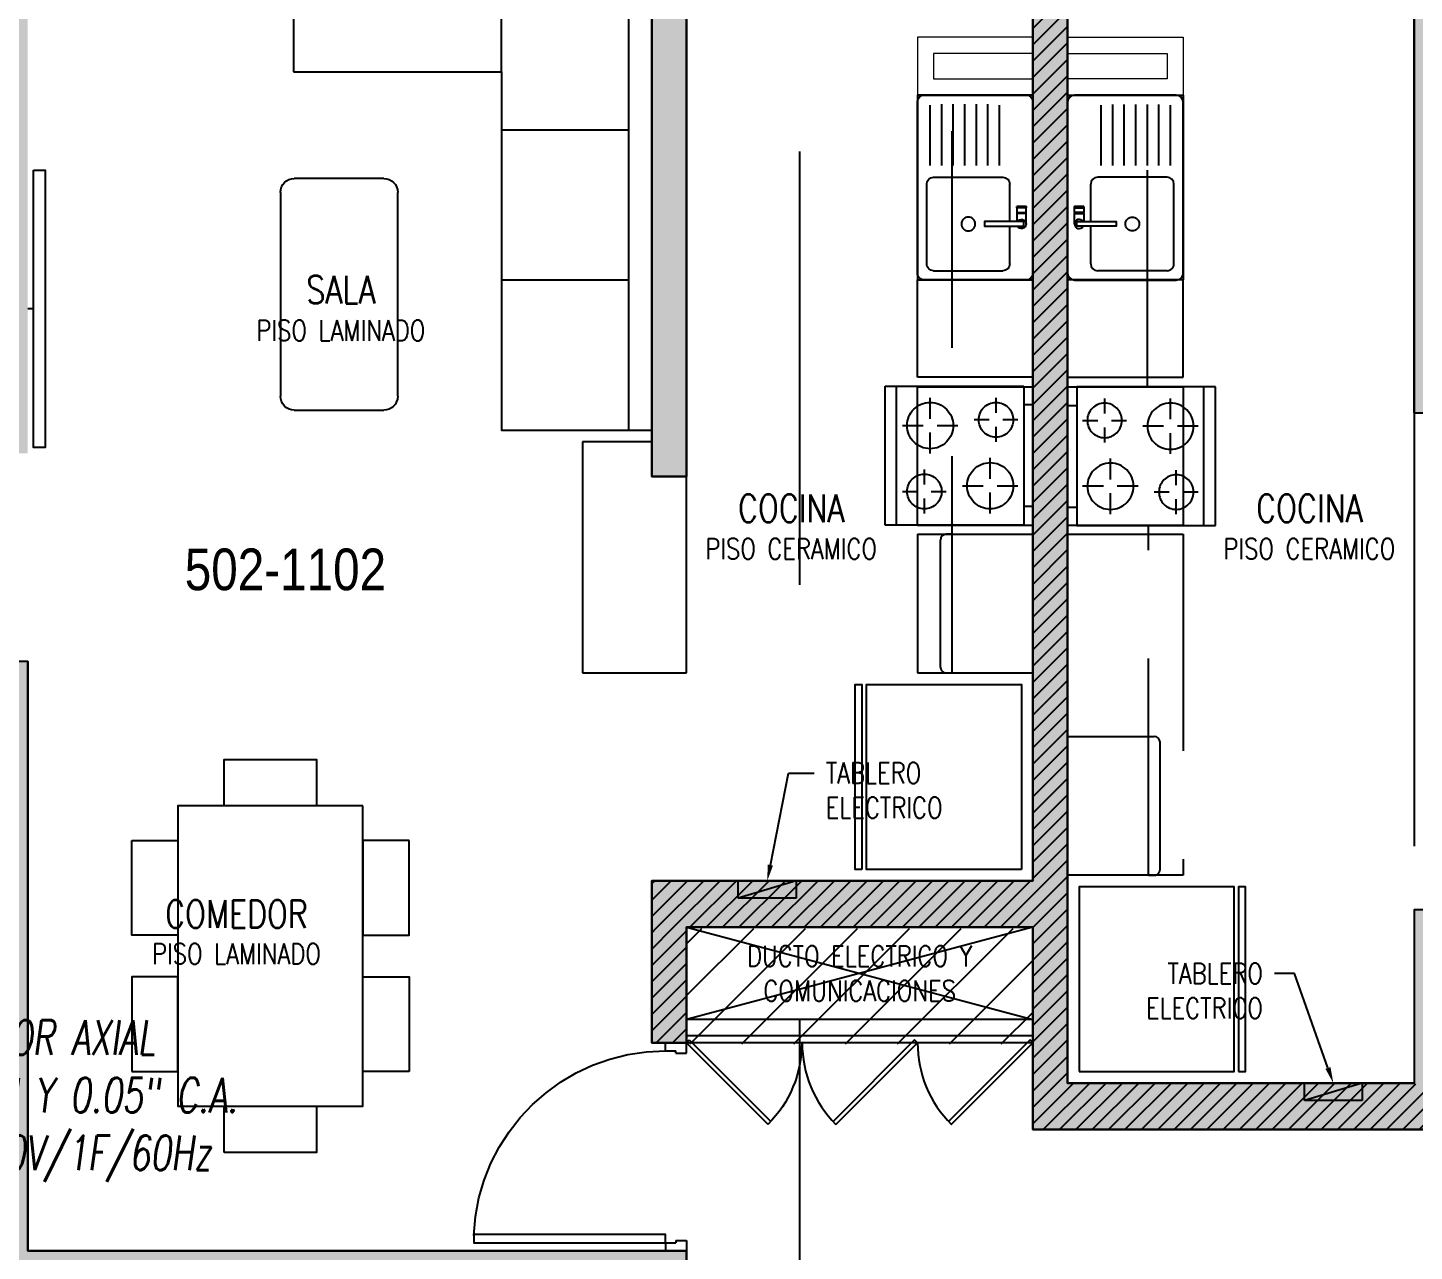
# Model space of a CAD drawing. Header units: millimetres. Extents: x -3 to 53, y -269 to 39.
# Drawn here: x 6 to 12, y -59.26 to -53.96 of the extents above; entities that cross this region are included whole.
import ezdxf
from ezdxf import colors
from ezdxf.entities.mleader import LeaderData, LeaderLine
from ezdxf.enums import TextEntityAlignment as Align
from ezdxf.math import Vec2, Vec3

# ---------------------------------------------------------------- set-up
doc = ezdxf.new("R2010")
doc.units = ezdxf.units.MM
doc.header["$LTSCALE"] = 15
doc.set_wipeout_variables(frame=1)
for name, pattern in [('CENTER', [2, 1.25, -0.25, 0.25, -0.25]), ('HIDDEN', [0.375, 0.25, -0.125]), ('HIDDEN2', [0.1875, 0.125, -0.0625])]:
    doc.linetypes.add(name, pattern=pattern)
doc.layers.get('0').update_dxf_attribs({"color": 250})
for name, color, linetype in [('01', 250, 'Continuous'), ('A-COCINAS-LAV', 250, 'Continuous'), ('A-CORTE', 250, 'CENTER'), ('A-EST HATCH', 250, 'Continuous'), ('A-EST PLACAS', 250, 'Continuous'), ('A-EST VIGAS', 250, 'HIDDEN2'), ('A-LINEAS', 250, 'Continuous'), ('A-MOBILIARIO', 250, 'Continuous'), ('A-MURO BAJO', 251, 'Continuous'), ('A-NUMERACIONDEP', 251, 'Continuous'), ('A-PROYECCIONES', 250, 'HIDDEN2'), ('A-PUERTAS', 250, 'Continuous'), ('A-TEXTO-ACABADO PISO', 250, 'Continuous'), ('A-TEXTO-AMBIENTE', 252, 'Continuous'), ('A-TEXTO-INDICACIONES', 250, 'Continuous'), ('AREA MODIF', 250, 'Continuous'), ('L6 Linea fina', 141, 'Continuous'), ('MURO CF 60', 250, 'Continuous')]:
    doc.layers.add(name, color=color, linetype=linetype)
doc.layers.add('A-MUROS', color=252, linetype='Continuous', lineweight=30)
doc.layers.add('DLP_MURO ALTO', color=250, linetype='Continuous', lineweight=20)
doc.styles.add('JNV ING', font='romans.shx', dxfattribs={"width": 0.7, "oblique": 8, "height": 0.15})
doc.styles.add('R80', font='ARIALN.TTF', dxfattribs={"height": 2.03})
doc.styles.add('ROMANS', font='romans.shx', dxfattribs={"width": 0.8})
doc.styles.add('TXT_COTAS', font='romans.shx', dxfattribs={"width": 0.8})
pattern_1 = [(45, (359.99941, -63.45593), (-0.035355339, 0.035355339), [])]

# ---------------------------------------------------------------- blocks, each defined once
blk = doc.blocks.new('_Dot')
at = {"color": 0, "linetype": 'ByBlock', "lineweight": -2}
blk.add_line((-0.5, 0), (-1, 0), dxfattribs=at)
at = {"color": 0, "linetype": 'ByBlock', "const_width": 0.5}
blk.add_lwpolyline([(-0.25, 0, 1), (0.25, 0, 1)], format="xyb", close=True, dxfattribs=at)
blk = doc.blocks.new('EST.PT')
at = {"layer": 'A-EST HATCH'}
h = blk.add_hatch(color=256, dxfattribs=at)
h.dxf.hatch_style = 1
h.paths.add_polyline_path([(39.55, -2.74), (39.55, 3.325), (38.05, 3.325), (38.05, 2.575), (37.9, 2.575), (37.9, 3.525), (39.7, 3.525), (39.7, 2.65), (41.2, 2.65), (41.2, 3.15), (41.35, 3.15), (41.35, 2.45), (39.7, 2.45), (39.7, -2.74)])
h.paths.add_polyline_path([(18.45, 7.325), (20.05, 7.325), (20.05, 10.425), (18.85, 10.425), (18.85, 10.575), (20.2, 10.575), (20.2, 7.175), (18.45, 7.175)])
h.paths.add_polyline_path([(17.65, 10.575), (17.5, 10.575), (17.5, 7.175), (17.65, 7.175)])
h.paths.add_polyline_path([(12.15, 11.05), (11.85, 11.05), (11.85, 10.9), (12, 10.9), (12, 7.825), (12.15, 7.825)])
h.paths.add_polyline_path([(15.1, 10.425), (15.1, 7.325), (16.7, 7.325), (16.7, 7.175), (14.95, 7.175), (14.95, 10.575), (16.3, 10.575), (16.3, 10.425)])
h.paths.add_polyline_path([(5.85, 10.9), (5.25, 10.9), (5.25, 11.05), (6, 11.05), (6, 7.65), (4.85, 7.65), (4.85, 7.8), (5.85, 7.8)])
h.paths.add_polyline_path([(4.05, 11.05), (4.05, 7.65), (3.9, 7.65), (3.9, 11.05)])
h.paths.add_polyline_path([(3.1, 7.8), (1.5, 7.8), (1.5, 10.9), (2.7, 10.9), (2.7, 11.05), (1.35, 11.05), (1.35, 7.65), (3.1, 7.65)])
h.paths.add_polyline_path([(5.85, -2.65), (5.25, -2.65), (5.25, -2.8), (6, -2.8), (6, 0.6), (4.85, 0.6), (4.85, 0.45), (5.85, 0.45)])
h.paths.add_polyline_path([(4.05, -2.8), (4.05, 0.6), (3.9, 0.6), (3.9, -2.8)])
h.paths.add_polyline_path([(3.1, 0.45), (1.5, 0.45), (1.5, -2.65), (2.7, -2.65), (2.7, -2.8), (1.35, -2.8), (1.35, 0.6), (3.1, 0.6)])
h.paths.add_polyline_path([(8.7, 0.7), (8.85, 0.7), (8.85, -2.65), (9, -2.65), (9, -2.8), (8.7, -2.8)])
h.paths.add_polyline_path([(18.45, 0.925), (20.05, 0.925), (20.05, -2.175), (18.85, -2.175), (18.85, -2.325), (20.2, -2.325), (20.2, 1.075), (18.45, 1.075)])
h.paths.add_polyline_path([(17.65, -2.325), (17.5, -2.325), (17.5, 1.075), (17.65, 1.075)])
h.paths.add_polyline_path([(12.15, -2.8), (11.85, -2.8), (11.85, -2.65), (12, -2.65), (12, 0.425), (12.15, 0.425)])
h.paths.add_polyline_path([(15.1, -2.175), (15.1, 0.925), (16.7, 0.925), (16.7, 1.075), (14.95, 1.075), (14.95, -2.325), (16.3, -2.325), (16.3, -2.175)])
h.paths.add_polyline_path([(31.6, 7.325), (30, 7.325), (30, 10.425), (31.2, 10.425), (31.2, 10.575), (29.85, 10.575), (29.85, 7.175), (31.6, 7.175)])
h.paths.add_polyline_path([(32.4, 10.575), (32.55, 10.575), (32.55, 7.175), (32.4, 7.175)])
h.paths.add_polyline_path([(38.2, 11.05), (38.2, 10.9), (38.05, 10.9), (38.05, 7.825), (37.9, 7.825), (37.9, 11.05)])
h.paths.add_polyline_path([(34.95, 10.425), (34.95, 7.325), (33.35, 7.325), (33.35, 7.175), (35.1, 7.175), (35.1, 10.575), (33.75, 10.575), (33.75, 10.425)])
h.paths.add_polyline_path([(39.7, 5.8), (41.35, 5.8), (41.35, 5.1), (41.2, 5.1), (41.2, 5.6), (39.7, 5.6), (39.7, 4.725), (37.9, 4.725), (37.9, 5.675), (38.05, 5.675), (38.05, 4.925), (39.55, 4.925), (39.55, 10.99), (39.7, 10.99)])
h.paths.add_polyline_path([(44.2, 10.9), (44.8, 10.9), (44.8, 11.05), (44.05, 11.05), (44.05, 7.65), (45.2, 7.65), (45.2, 7.8), (44.2, 7.8)])
h.paths.add_polyline_path([(46, 11.05), (46, 7.65), (46.15, 7.65), (46.15, 11.05)])
h.paths.add_polyline_path([(46.95, 7.8), (48.55, 7.8), (48.55, 10.9), (47.35, 10.9), (47.35, 11.05), (48.7, 11.05), (48.7, 7.65), (46.95, 7.65)])
h.paths.add_polyline_path([(46, -2.8), (46, 0.6), (46.15, 0.6), (46.15, -2.8)])
h.paths.add_polyline_path([(46.95, 0.45), (48.55, 0.45), (48.55, -2.65), (47.35, -2.65), (47.35, -2.8), (48.7, -2.8), (48.7, 0.6), (46.95, 0.6)])
h.paths.add_polyline_path([(41.35, 0.7), (41.2, 0.7), (41.2, -2.65), (41.05, -2.65), (41.05, -2.8), (41.35, -2.8)])
h.paths.add_polyline_path([(31.6, 0.925), (30, 0.925), (30, -2.175), (31.2, -2.175), (31.2, -2.325), (29.85, -2.325), (29.85, 1.075), (31.6, 1.075)])
h.paths.add_polyline_path([(32.4, -2.325), (32.55, -2.325), (32.55, 1.075), (32.4, 1.075)])
h.paths.add_polyline_path([(37.9, -2.8), (38.2, -2.8), (38.2, -2.65), (38.05, -2.65), (38.05, 0.425), (37.9, 0.425)])
h.paths.add_polyline_path([(34.95, -2.175), (34.95, 0.925), (33.35, 0.925), (33.35, 1.075), (35.1, 1.075), (35.1, -2.325), (33.75, -2.325), (33.75, -2.175)])
h.paths.add_polyline_path([(10.35, 3.525), (12.15, 3.525), (12.15, 2.575), (12, 2.575), (12, 3.325), (10.5, 3.325), (10.5, -2.74), (10.35, -2.74), (10.35, 2.45), (8.7, 2.45), (8.7, 3.15), (8.85, 3.15), (8.85, 2.65), (10.35, 2.65)])
h.paths.add_polyline_path([(44.05, -2.8), (44.05, 0.6), (45.2, 0.6), (45.2, 0.45), (44.2, 0.45), (44.2, -2.65), (44.8, -2.65), (44.8, -2.8)])
h.paths.add_polyline_path([(46.9532, 5.55), (47.1, 5.55), (47.1, 6.75), (44.95, 6.75), (44.95, 6.6), (45.4, 6.6), (45.4, 5), (45.6, 5), (45.6, 6.6), (46.95, 6.6), (46.95, 5.55)], flags=17)
h.paths.add_polyline_path([(46.9532, 2.7), (47.1, 2.7), (47.1, 1.5), (44.95, 1.5), (44.95, 1.65), (45.4, 1.65), (45.4, 3.25), (45.6, 3.25), (45.6, 1.65), (46.95, 1.65), (46.95, 2.7)], flags=17)
h.paths.add_polyline_path([(41.1999, 4.2), (44.05, 4.2), (44.05, 6.75), (44.2, 6.75), (44.2, 4.2), (46.95, 4.2), (46.95, 4.8), (47.1, 4.8), (47.1, 4.2), (49.9, 4.2), (49.9, 8.15), (49.85, 8.15), (49.85, 8.25), (50.05, 8.25), (50.05, 0), (49.85, 0), (49.85, 0.1), (49.9, 0.1), (49.9, 4.05), (47.1, 4.05), (47.1, 3.45), (46.95, 3.45), (46.95, 4.05), (44.2, 4.05), (44.2, 1.5), (44.05, 1.5), (44.05, 4.05), (41.1999, 4.05)])
h.paths.add_polyline_path([(41.35, 11.05), (41.35, 7.55), (41.2, 7.55), (41.2, 10.9), (41.05, 10.9), (41.05, 11.05)])
h.paths.add_polyline_path([(10.35, 10.99), (10.35, 5.8), (8.7, 5.8), (8.7, 5.1), (8.85, 5.1), (8.85, 5.6), (10.35, 5.6), (10.35, 4.725), (12.15, 4.725), (12.15, 5.675), (12, 5.675), (12, 4.925), (10.5, 4.925), (10.5, 10.99)])
h.paths.add_polyline_path([(2.95, 4.2), (0.15, 4.2), (0.15, 8.15), (0.2, 8.15), (0.2, 8.25), (0, 8.25), (0, 0), (0.2, 0), (0.2, 0.1), (0.15, 0.1), (0.15, 4.05), (2.95, 4.05), (2.95, 3.45), (3.1, 3.45), (3.1, 4.05), (5.85, 4.05), (5.85, 1.5), (6, 1.5), (6, 4.05), (8.8501, 4.05), (8.8501, 4.2), (6, 4.2), (6, 6.75), (5.85, 6.75), (5.85, 4.2), (3.1, 4.2), (3.1, 4.8), (2.95, 4.8)])
h.paths.add_polyline_path([(8.7, 11.05), (9, 11.05), (9, 10.9), (8.85, 10.9), (8.85, 7.55), (8.7, 7.55)])
h.paths.add_polyline_path([(3.0968, 5.55), (2.95, 5.55), (2.95, 6.75), (5.1, 6.75), (5.1, 6.6), (4.65, 6.6), (4.65, 5), (4.45, 5), (4.45, 6.6), (3.1, 6.6), (3.1, 5.55)], flags=17)
h.paths.add_polyline_path([(3.0968, 2.7), (2.95, 2.7), (2.95, 1.5), (5.1, 1.5), (5.1, 1.65), (4.65, 1.65), (4.65, 3.25), (4.45, 3.25), (4.45, 1.65), (3.1, 1.65), (3.1, 2.7)], flags=17)
h.paths.add_polyline_path([(23.35, 4.725), (23.2, 4.725), (23.2, 8.425), (23.35, 8.425)])
h.paths.add_polyline_path([(27.6, 4.725), (37, 4.725), (37, 4.875), (33.45, 4.875), (33.45, 6.275), (33.25, 6.275), (33.25, 4.875), (30.35, 4.875), (30.35, 6.275), (30.2, 6.275), (30.2, 4.875), (27.8, 4.875), (27.8, 6.125), (29.45, 6.125), (29.45, 6.275), (27.175, 6.275), (27.175, 6.125), (27.6, 6.125)])
h.paths.add_polyline_path([(27.15, 4.725), (25.15, 4.725), (25.15, 4.875), (27, 4.875), (27, 8.275), (25.15, 8.275), (25.15, 8.425), (27, 8.425), (27, 10.575), (27.85, 10.575), (27.85, 10.425), (27.15, 10.425)])
h.paths.add_polyline_path([(22.45, 6.125), (22.45, 4.725), (13.05, 4.725), (13.05, 4.875), (16.6, 4.875), (16.6, 6.275), (16.8, 6.275), (16.8, 4.875), (19.7, 4.875), (19.7, 6.275), (19.85, 6.275), (19.85, 4.875), (22.25, 4.875), (22.25, 6.125), (20.6, 6.125), (20.6, 6.275), (22.845, 6.275), (22.845, 6.125)])
h.paths.add_polyline_path([(22.87, 10.425), (22.2, 10.425), (22.2, 10.575), (23.02, 10.575), (23.02, 4.725), (22.87, 4.725)])
h.paths.add_polyline_path([(23.02, 1.95), (23.02, -2.325), (22.2, -2.325), (22.2, -2.175), (22.87, -2.175), (22.87, 1.95)])
h.paths.add_polyline_path([(21.05, 1.975), (21.05, 2.125), (22.82, 2.125), (22.82, 3.375), (20.3, 3.375), (20.3, 1.975), (20.15, 1.975), (20.15, 3.375), (16.8, 3.375), (16.8, 1.975), (16.6, 1.975), (16.6, 3.375), (13.05, 3.375), (13.05, 3.525), (23.02, 3.525), (23.02, 1.975)])
h.paths.add_polyline_path([(27, 1.95), (27, -1.775), (23.35, -1.775), (23.35, 0.875), (25.7, 0.875), (25.7, 1.425), (26, 1.425), (26, 1.575), (25.55, 1.575), (25.55, 1.025), (23.35, 1.025), (23.35, 3.375), (26, 3.375), (26, 3.525), (23.2, 3.525), (23.2, -1.925), (27, -1.925), (27, -2.325), (27.85, -2.325), (27.85, -2.175), (27.15, -2.175), (27.15, 1.95)])
h.paths.add_polyline_path([(29, 1.975), (29, 2.125), (27.2, 2.125), (27.2, 3.375), (29.75, 3.375), (29.75, 1.975), (29.9, 1.975), (29.9, 3.375), (33.25, 3.375), (33.25, 1.975), (33.45, 1.975), (33.45, 3.375), (37, 3.375), (37, 3.525), (27, 3.525), (27, 1.975)])
at = {"layer": 'A-EST PLACAS'}
for points in [[(8.7, 11.05), (9, 11.05), (9, 10.9), (8.85, 10.9), (8.85, 7.55), (8.7, 7.55)], [(12.15, 11.05), (11.85, 11.05), (11.85, 10.9), (12, 10.9), (12, 7.825), (12.15, 7.825)], [(10.35, 10.99), (10.35, 5.8), (8.7, 5.8), (8.7, 5.1), (8.85, 5.1), (8.85, 5.6), (10.35, 5.6), (10.35, 4.725), (12.15, 4.725), (12.15, 5.675), (12, 5.675), (12, 4.925), (10.5, 4.925), (10.5, 10.99)]]:
    blk.add_lwpolyline(points, close=True, dxfattribs=at)
blk.add_lwpolyline([(8.8501, 4.05), (8.8501, 4.2), (6, 4.2), (6, 6.75), (5.85, 6.75), (5.85, 4.2), (3.1, 4.2), (3.1, 4.8), (2.95, 4.8), (2.95, 4.2), (0.15, 4.2), (0.15, 8.15), (0.2, 8.15), (0.2, 8.25), (0, 8.25), (0, 0)], dxfattribs=at)
at = {"layer": 'A-EST VIGAS'}
blk.add_line((12, 7.825), (12, 5.675), dxfattribs=at)
blk = doc.blocks.new('*U89')
blk.add_wipeout([(0, 0), (0, -0.0202), (0.17, -0.0202), (0.17, 0)])
blk.add_lwpolyline([(0, 0), (0.17, 0), (0.17, -0.0202), (0, -0.0202)], close=True)
blk = doc.blocks.new('LAV-COC_01')
for p, q in [((-0.07, 0.0421, 0), (-0.07, 0.7821, 0)), ((0.4, 0.8121, 0), (-0.04, 0.8121, 0)), ((0.43, 0.0421, 0), (0.43, 0.7821, 0)), ((0.225, 0.5071, 0), (0.225, 0.7721, 0)), ((0.275, 0.5071, 0), (0.275, 0.7721, 0)), ((0.325, 0.5071, 0), (0.325, 0.7721, 0)), ((0.375, 0.507, 0), (0.375, 0.768, 0)), ((0.03, 0.0821, 0), (0.03, 0.4271, 0)), ((0.36, 0.4571, 0), (0.06, 0.4571, 0)), ((0.39, 0.0821, 0), (0.39, 0.4271, 0)), ((-0.04, 0.0121, 0), (0.4, 0.0121, 0)), ((0.36, 0.0521, 0), (0.06, 0.0521, 0))]:
    blk.add_line(p, q)
at = {"extrusion": (-8.98137e-08, -2.25601e-18, 1)}
for p, q in [((0.075, 0.507, 0), (0.075, 0.768, 0)), ((0.125, 0.5071, 0), (0.125, 0.7721, 0)), ((0.175, 0.5071, 0), (0.175, 0.7721, 0))]:
    blk.add_line(p, q, dxfattribs=at)
at = {"extrusion": (-4.49068e-08, 3.60285e-08, 1), "elevation": 0}
for points in [[(0, 0.3296), (0, 0.3046), (-0.04, 0.3046), (-0.04, 0.3296)], [(0, 0.3296), (-0.04, 0.3296), (-0.04, 0.3246), (0, 0.3246)]]:
    blk.add_lwpolyline(points, close=True, dxfattribs=at)
blk.add_lwpolyline([(-0.04, 0.2546), (-0.04, 0.2996), (0, 0.2996), (0, 0.2646)], dxfattribs=at)
at = {"extrusion": (-4.49068e-08, 3.60285e-08, 1)}
blk.add_arc((-0.02, 0.2546, 0), 0.02, 29.99971, 329.99971, dxfattribs=at)
for centre, start_param, end_param in [((-0.04, 0.7821, 0), -0.785398, 0.785398), ((0.4, 0.7821, 0), -2.356194, -0.785398), ((0.06, 0.4271, 0), -0.785398, 0.785398), ((0.36, 0.4271, 0), -2.356194, -0.785398), ((0.06, 0.0821, 0), 0.785398, 2.356194), ((0.36, 0.0821, 0), 2.356194, 3.926991), ((-0.04, 0.0421, 0), 0.785398, 2.356194), ((0.4, 0.0421, 0), 2.356194, 3.926991)]:
    blk.add_ellipse(centre, major_axis=(-0.0212, 0.0212), ratio=1, start_param=start_param, end_param=end_param)
blk.add_ellipse((0.21, 0.2546, 0), major_axis=(-0.0212, 0.0212), ratio=1)
at = {"layer": '01', "extrusion": (-4.49068e-08, 3.60285e-08, 1), "elevation": 0}
for points in [[(-0.0375, 0.2996), (-0.0375, 0.3046)], [(-0.02, 0.2996), (-0.02, 0.3046)], [(-0.0025, 0.2996), (-0.0025, 0.3046)]]:
    blk.add_lwpolyline(points, dxfattribs=at)
at = {"extrusion": (-4.49068e-08, 3.60285e-08, 1), "rotation": 359.9380941588614}
blk.add_blockref('*U89', (-0.03, 0.2648, 0), dxfattribs=at)
blk = doc.blocks.new('A$C33FC7C8B')
at = {"ltscale": 0.5}
for p, q in [((0, 0, -0.0001), (0, 0.6, -0.0001)), ((0, 0.6, -0.0001), (0.6, 0.6, 0.0001)), ((0.08, 0.64, -0.0001), (0.52, 0.64, 0.0001)), ((0.08, 0.64, -0.0001), (0.08, 0.6, -0.0001)), ((0.52, 0.64, 0.0001), (0.52, 0.6, 0.0001)), ((0.6, 0.6, 0.0001), (0.6, 0, 0.0001)), ((0.145, 0.575, -0.0001), (0.145, 0.51, -0.0001)), ((0.43, 0.485, 0.0001), (0.43, 0.575, 0.0001)), ((0.05, 0.48, -0.0001), (0.115, 0.48, -0.0001)), ((0.175, 0.48, -0.0001), (0.24, 0.48, 0)), ((0.145, 0.45, -0.0001), (0.145, 0.385, -0.0001)), ((0.4, 0.455, 0), (0.31, 0.455, 0)), ((0.43, 0.335, 0.0001), (0.43, 0.425, 0.0001)), ((0.55, 0.455, 0.0001), (0.46, 0.455, 0.0001)), ((0.17, 0.225, -0.0001), (0.17, 0.315, -0.0001)), ((0.455, 0.2, 0.0001), (0.455, 0.265, 0.0001)), ((0.14, 0.195, -0.0001), (0.05, 0.195, -0.0001)), ((0.29, 0.195, 0), (0.2, 0.195, 0)), ((0.17, 0.075, -0.0001), (0.17, 0.165, -0.0001)), ((0.425, 0.17, 0.0001), (0.36, 0.17, 0)), ((0.455, 0.075, 0.0001), (0.455, 0.14, 0.0001)), ((0.55, 0.17, 0.0001), (0.485, 0.17, 0.0001)), ((0.6, 0.05, 0.0001), (0, 0.05, -0.0001)), ((0.6, 0, 0.0001), (0, 0, -0.0001))]:
    blk.add_line(p, q, dxfattribs=at)
for centre, radius in [((0.145, 0.48), 0.075), ((0.43, 0.455), 0.1), ((0.17, 0.195), 0.1), ((0.455, 0.17), 0.075)]:
    blk.add_circle(centre, radius, dxfattribs=at)
blk = doc.blocks.new('REFRI')
blk.add_wipeout([(0.4, 0), (-0.4, 0), (-0.4, -0.67), (0.4, -0.67)])
blk.add_wipeout([(-0.4, -0.69), (-0.4, -0.72), (0.4, -0.72), (0.4, -0.69)])
for points in [[(-0.4, 0), (-0.4, -0.67), (0.4, -0.67), (0.4, 0)], [(-0.4, -0.69), (-0.4, -0.72), (0.4, -0.72), (0.4, -0.69)]]:
    blk.add_lwpolyline(points, close=True)
blk = doc.blocks.new('Tab.Electrico')
blk.add_hatch(color=256).paths.add_polyline_path([(0.075, 0), (0.075, 0.25), (0, 0)])
for p, q in [((0.075, 0.25), (0, 0)), ((0.075, 0.25), (0, 0.25)), ((0, 0.25), (0, 0)), ((0.075, 0), (0.075, 0.25)), ((0, 0), (0.075, 0))]:
    blk.add_line(p, q)
blk = doc.blocks.new('MESA CENTRO')
for p, q in [((-0.1937, 0), (0.1937, 0)), ((-0.2537, -0.9421), (-0.2537, -0.06)), ((0.2537, -0.06), (0.2537, -0.9421)), ((0.1937, -1.0021), (-0.1937, -1.0021))]:
    blk.add_line(p, q)
for centre, start, end in [((-0.1937, -0.06), 90, 180), ((0.1937, -0.06), 0, 90), ((-0.1937, -0.9421), 180, 270), ((0.1937, -0.9421), 270, 0)]:
    blk.add_arc(centre, 0.06, start, end)
blk = doc.blocks.new('SOFA SEC')
for p, q in [((0, 0.65), (0.1, 0.65)), ((0.1, 0.65), (0.1, 0.1)), ((0.5, 0.65), (0.1, 0.65)), ((0.75, 0.65), (0.75, 0.1)), ((1.4, 0.65), (1.4, 0.1)), ((0.1, 0.1), (2.05, 0.1))]:
    blk.add_line(p, q)
blk.add_lwpolyline([(0.5, 1.55), (0.5, 0.65), (2.05, 0.65), (2.05, 0), (0, 0), (0, 1.55)], close=True)
blk = doc.blocks.new('A$C67C01FD6')
blk.add_line((0.025, 0), (0, 0))
blk.add_lwpolyline([(0.025, 0.6), (0.075, 0.6), (0.075, -0.6), (0.025, -0.6), (0.025, 0.6)])
blk = doc.blocks.new('*U140')
for p, q in [((0.01, 0.855), (0.01, 0.9)), ((0.1, 0.865), (0.1, 0.9)), ((0.055, 0.855), (0.01, 0.855)), ((0.1, 0.865), (0.055, 0.865)), ((0.055, 0.855), (0.055, 0.865)), ((0.055, 0.045), (0.01, 0.045)), ((0.01, 0.045), (0.01, 0)), ((0.055, 0.045), (0.055, 0.035)), ((0.1, 0.035), (0.055, 0.035)), ((0.1, 0.035), (0.1, 0))]:
    blk.add_line(p, q)
blk.add_lwpolyline([(0.93, 0.07), (0.93, 0.035), (0.1, 0.035), (0.1, 0.07)], close=True)
at = {"linetype": 'HIDDEN2'}
blk.add_arc((0.0995, 0.0339), 0.8311, 2.23015, 89.96723, dxfattribs=at)
blk = doc.blocks.new('A$Cb5611ba7')
for points in [[(0.15, 0.1735), (0.15, -0.0265), (0.56, -0.0265), (0.56, 0.1735)], [(1.15, 0.1735), (1.15, -0.0265), (0.74, -0.0265), (0.74, 0.1735)], [(0, -0.0265), (0, -0.8265), (1.3, -0.8265), (1.3, -0.0265)], [(0, -0.2265), (0, -0.6265), (-0.2, -0.6265), (-0.2, -0.2265)], [(1.5, -0.6265), (1.3, -0.6265), (1.3, -0.2265), (1.5, -0.2265)], [(0.15, -1.0265), (0.15, -0.8265), (0.56, -0.8265), (0.56, -1.0265)], [(1.15, -1.0265), (1.15, -0.8265), (0.74, -0.8265), (0.74, -1.0265)]]:
    blk.add_lwpolyline(points, close=True)
blk = doc.blocks.new('*U108')
at = {"linetype": 'HIDDEN', "ltscale": 0.2}
for p, q in [((0.3534, 0.3534), (0, 0)), ((0.0127, -0.0127), (0.3656, 0.3401)), ((0, 0), (0.0127, -0.0127))]:
    blk.add_line(p, q, dxfattribs=at)
blk.add_arc((0, 0), 0.4995, 0, 45, dxfattribs=at)
blk = doc.blocks.new('Cortes-Elev.')
at = {"layer": 'A-CORTE', "linetype": 'CENTER', "ltscale": 0.5}
blk.add_lwpolyline([(9.3406, 20.8306), (9.3406, 37.8534)], dxfattribs=at)
blk = doc.blocks.new('TEXTO DUCTOS PT')
at = {"layer": 'A-TEXTO-INDICACIONES', "insert": (8.25, -5.65), "char_height": 0.09, "width": 1.075244, "attachment_point": 5, "style": 'ROMANS'}
blk.add_mtext('\\pxsm1,qc,t16;DUCTO ELECTRICO Y COMUNICACIONES', dxfattribs=at)
blk = doc.blocks.new('Vent SSHH G1')
at = {"layer": 'L6 Linea fina'}
ml = blk.add_multileader_mtext('Standard', dxfattribs=at)
ml.set_content('{\\LEA-01}\\PEXTRACTOR AXIAL\\P100 CFM Y 0.05" C.A.\\P18W/220V/1F/60Hz', color=12, style='JNV ING')
ml.set_leader_properties(color=256, linetype='ByLayer', lineweight=-1)
ml.build(insert=Vec2(0, 0))
ml.multileader.update_dxf_attribs({"dogleg_length": 0.05, "arrow_head_size": 0.15})
ctx = ml.context
ctx.base_point, ctx.char_height, ctx.arrow_head_size, ctx.landing_gap_size, ctx.plane_origin = Vec3(1.0135, 0.9485, 0), 0.15, 0.15, 0.07, Vec3(3.4207, 0.346, 0)
notes = []
notes.append((ctx, [(1, (1, 1, 0), (0.9635, 0.9485, 0), (1, 0), 0.05, [(0, [(0.572, 0.5653, 0)], 0, [])])]))
ctx.mtext.insert, ctx.mtext.flow_direction = Vec3(1.0835, 1.0485, 0), 5
for ctx, leaders in notes:
    for number, flags, end, landing, length, lines in leaders:
        leader = LeaderData()
        leader.index, (leader.has_last_leader_line, leader.has_dogleg_vector, leader.attachment_direction) = number, flags
        leader.last_leader_point, leader.dogleg_vector, leader.dogleg_length = Vec3(end), Vec3(landing), length
        for number, points, colour, breaks in lines:
            line = LeaderLine()
            line.index, line.vertices, line.color, line.breaks = number, Vec3.list(points), colors.encode_raw_color(colour), breaks
            leader.lines.append(line)
        ctx.leaders.append(leader)

msp = doc.modelspace()

# ---------------------------------------------------------------- hatches: boundary and pattern name
at = {"layer": 'AREA MODIF'}
h = msp.add_hatch(dxfattribs=at)
h.set_pattern_fill('ANSI31', color=256, scale=0.05, style=0)
h.set_pattern_definition([(45, (-0.00059, -63.40906), (-0.1122532, 0.1122532), [])])
h.paths.add_polyline_path([(8.8494, -57.8591), (10.3494, -57.8591), (10.3493, -58.3592), (8.8495, -58.3591)])
at = {"layer": 'MURO CF 60'}
h = msp.add_hatch(dxfattribs=at)
h.set_pattern_fill('_USER', color=256, scale=0.05, angle=45, pattern_type=0)
h.set_pattern_definition(pattern_1)
h.paths.add_polyline_path([(10.3494, -57.6559), (8.6994, -57.6559), (8.6994, -57.8559), (10.3494, -57.8559)])
h = msp.add_hatch(dxfattribs=at)
h.set_pattern_fill('_USER', color=256, scale=0.05, angle=45, pattern_type=0)
h.set_pattern_definition(pattern_1)
h.paths.add_polyline_path([(8.6994, -58.3559), (8.8494, -58.3559), (8.8494, -57.8559), (8.6994, -57.8559)])
h = msp.add_hatch(dxfattribs=at)
h.set_pattern_fill('_USER', color=256, scale=0.05, angle=45, pattern_type=0)
h.set_pattern_definition(pattern_1)
h.paths.add_polyline_path([(10.3494, -58.7309), (12.1494, -58.7309), (12.1494, -58.5309), (10.3494, -58.5309)])

# ---------------------------------------------------------------- linework, layer by layer
msp.add_line((10, -56.1539), (9.975, -56.1539))
for centre, start, end in [((9.975, -56.1789), 90, 180), ((10.875, -57.0539, 0), 0, 90)]:
    msp.add_arc(centre, 0.025, start, end)
at = {"layer": 'A-LINEAS'}
for p, q in [((10.35, -57.8539), (8.85, -58.2539)), ((8.85, -57.8539), (10.35, -58.2539))]:
    msp.add_line(p, q, dxfattribs=at)
at = {"layer": 'A-MURO BAJO'}
for p, q in [((8.7, -55.7539), (8.4, -55.7539)), ((8.4, -55.7539), (8.4, -56.7539)), ((8.85, -56.7539), (8.85, -55.9039)), ((8.4, -56.7539), (8.85, -56.7539)), ((10.35, -58.2539), (8.85, -58.2539))]:
    msp.add_line(p, q, dxfattribs=at)
at = {"layer": 'A-MUROS'}
for p, q in [((8.7, -55.9039), (8.7, -52.4039)), ((8.85, -55.9039), (8.85, -52.8539)), ((12, -52.8539), (12, -55.6289)), ((8.85, -55.9039), (8.7, -55.9039)), ((6, -56.7039), (6, -59.2539)), ((10.35, -57.6539), (8.7, -57.6539)), ((8.7, -58.3539), (8.7, -57.6539)), ((10.35, -57.8539), (8.85, -57.8539)), ((8.85, -58.3539), (8.85, -57.8539)), ((10.35, -58.7289, 0), (10.35, -57.8539)), ((8.85, -58.3539), (8.7, -58.3539)), ((12, -58.5289), (10.5, -58.5289)), ((12.15, -58.7289), (10.35, -58.7289)), ((6, -59.2539), (8.8501, -59.2539)), ((8.8501, -59.2539), (8.8501, -59.4039)), ((8.8501, -59.4039), (8.8501, -59.2539))]:
    msp.add_line(p, q, dxfattribs=at)
at = {"layer": 'A-PROYECCIONES', "ltscale": 0.5}
for p, q in [((9.85, -56.1539), (10.35, -56.1539)), ((9.85, -56.1539), (9.85, -56.7539)), ((10.85, -57.6289), (10.85, -56.1164)), ((9.95, -56.7289), (9.95, -56.1789)), ((10.5, -57.0289), (10.875, -57.0289, 0)), ((10.9, -57.6039), (10.9, -57.0539)), ((10.85, -57.6289), (10.875, -57.6289))]:
    msp.add_line(p, q, dxfattribs=at)
for points in [[(10.35, -55.5164), (10.35, -56.1164), (9.85, -56.1164), (9.85, -55.5164)], [(11, -55.5164), (11, -56.1164), (10.5, -56.1164), (10.5, -55.5164)]]:
    msp.add_lwpolyline(points, close=True, dxfattribs=at)
for points in [[(10.5, -56.1539), (11, -56.1539), (11, -57.6289), (10.5, -57.6289)], [(9.85, -56.7539), (10.35, -56.7539)]]:
    msp.add_lwpolyline(points, dxfattribs=at)
for centre, start, end in [((9.975, -56.7289), 180, 270), ((10.875, -57.6039, 0), 270, 0)]:
    msp.add_arc(centre, 0.025, start, end, dxfattribs=at)
at = {"layer": 'A-PUERTAS'}
for p, q in [((10.35, -58.3239), (8.85, -58.3239)), ((10.35, -58.3539), (8.85, -58.3539))]:
    msp.add_line(p, q, dxfattribs=at)
at = {"layer": 'DLP_MURO ALTO'}
for points in [[(10.35, -54.0739), (9.92, -54.0739), (9.92, -54.1839), (10.35, -54.1839)], [(10.5, -54.0739), (10.93, -54.0739), (10.93, -54.1839), (10.5, -54.1839)]]:
    msp.add_lwpolyline(points, dxfattribs=at)

# ---------------------------------------------------------------- block references
at = {"xscale": -1, "rotation": 270}
for p in [(9.075, -57.7289), (11.525, -58.6039)]:
    msp.add_blockref('Tab.Electrico', p, dxfattribs=at)
at = {"layer": 'A-EST PLACAS'}
msp.add_blockref('EST.PT', (0, -63.4539), dxfattribs=at)
at = {"layer": 'A-MOBILIARIO', "xscale": -1}
for name, p, rotation in [('SOFA SEC', (8.7, -53.6539, 0), 90.00043285210192), ('MESA CENTRO', (7.3473, -54.6148, 0), 2.257911194014639e-05), ('*U140', (8.8601, -59.2539), 0.003295516575150259)]:
    msp.add_blockref(name, p, dxfattribs=dict(at, rotation=rotation))
at = {"layer": 'A-MOBILIARIO'}
msp.add_blockref('A$C67C01FD6', (6, -55.1789, 0), dxfattribs=at)
at = {"layer": 'A-MOBILIARIO', "rotation": 270}
msp.add_blockref('A$Cb5611ba7', (7.4765, -57.3289), dxfattribs=at)
at = {"layer": 'A-PROYECCIONES', "ltscale": 0.5, "extrusion": (4.40218e-06, 0.000440452, -1), "xscale": -1, "zscale": -1, "rotation": 90.00000251712284}
msp.add_blockref('A$C33FC7C8B', (-9.71, -55.5139, -0.0245), dxfattribs=at)
at = {"layer": 'A-PROYECCIONES', "ltscale": 0.5, "extrusion": (-4.40218e-06, 0.000440452, -1), "zscale": -1, "rotation": 269.9999974828772}
msp.add_blockref('A$C33FC7C8B', (-11.14, -55.5164, -0.0246), dxfattribs=at)
at = {"layer": 'A-PROYECCIONES', "ltscale": 0.25, "xscale": -1, "rotation": 180}
msp.add_blockref('*U108', (8.85, -58.3539), dxfattribs=at)
at = {"layer": 'A-PROYECCIONES', "ltscale": 0.25, "rotation": 180}
for p in [(9.8505, -58.3539, 0), (10.35, -58.3539, 0)]:
    msp.add_blockref('*U108', p, dxfattribs=at)

# ---------------------------------------------------------------- texts
at = {"layer": 'A-TEXTO-ACABADO PISO', "char_height": 0.09, "attachment_point": 2, "style": 'ROMANS'}
for s, width, insert in [('PISO LAMINADO', 1.034523, (7.3552, -55.2272, 0)), ('PISO CERAMICO', 1.20225, (9.3038, -56.1719)), ('PISO CERAMICO', 1.20225, (11.5462, -56.1719)), ('PISO LAMINADO', 1.20225, (6.9032, -57.9239))]:
    msp.add_mtext_dynamic_manual_height_columns(s, width=width, gutter_width=12.5, heights=[0], dxfattribs=dict(at, insert=insert))
at = {"layer": 'A-TEXTO-AMBIENTE', "style": 'ROMANS', "width": 0.8}
for s, p in [('SALA', (7.3551, -55.1559, 0)), ('COCINA', (9.3038, -56.1013, 0)), ('COCINA', (11.5462, -56.1013, 0)), ('COMEDOR', (6.9033, -57.8573))]:
    msp.add_text(s, height=0.12, dxfattribs=at).set_placement(p, align=Align.CENTER)

# ---------------------------------------------------------------- leaders
at = {"layer": 'A-NUMERACIONDEP'}
ml = msp.add_multileader_mtext('Standard', dxfattribs=at)
ml.set_content('502-1102', color=256, style='R80')
ml.set_leader_properties(color=256)
ml.set_arrow_properties(name='DOT')
ml.build(insert=Vec2(0, 0))
ml.multileader.update_dxf_attribs({"leader_type": 0, "has_text_frame": 1, "text_left_attachment_type": 2, "text_right_attachment_type": 2, "dogleg_length": 0.36, "arrow_head_size": 0.06, "scale": 0.06})
ctx = ml.context
ctx.base_point, ctx.scale, ctx.char_height, ctx.arrow_head_size, ctx.landing_gap_size, ctx.plane_origin = Vec3(6.629, -56.3077), 0.06, 0.18, 0.06, 0.06, Vec3(5.8381, -56.3121)
ctx.left_attachment, ctx.right_attachment, ctx.text_align_type = 2, 2, 1
notes = []
notes.append((ctx, [(0, (1, 1, 0), (7.6929, -56.3077), (-1, 0), 0.0917, [(0, [(7.9794, -55.9588)], 0, [])])]))
ctx.mtext.insert, ctx.mtext.width, ctx.mtext.alignment, ctx.mtext.flow_direction = Vec3(7.1151, -56.2158), 0.461923, 2, 5
for ctx, leaders in notes:
    for number, flags, end, landing, length, lines in leaders:
        leader = LeaderData()
        leader.index, (leader.has_last_leader_line, leader.has_dogleg_vector, leader.attachment_direction) = number, flags
        leader.last_leader_point, leader.dogleg_vector, leader.dogleg_length = Vec3(end), Vec3(landing), length
        for number, points, colour, breaks in lines:
            line = LeaderLine()
            line.index, line.vertices, line.color, line.breaks = number, Vec3.list(points), colors.encode_raw_color(colour), breaks
            leader.lines.append(line)
        ctx.leaders.append(leader)

# ---------------------------------------------------------------- next in the draw order: block references
at = {"layer": 'A-COCINAS-LAV', "extrusion": (-4.49068e-08, -3.60285e-08, 1), "xscale": -1}
msp.add_blockref('LAV-COC_01', (10.28, -55.066, 0), dxfattribs=at)
at = {"layer": 'A-COCINAS-LAV', "extrusion": (4.49068e-08, -3.60285e-08, 1)}
msp.add_blockref('LAV-COC_01', (10.57, -55.0661, 0), dxfattribs=at)
at = {"layer": 'A-COCINAS-LAV', "extrusion": (-4.49068e-08, 3.60284e-08, 1), "xscale": -1, "rotation": 270}
msp.add_blockref('REFRI', (10.3, -57.2039, 0), dxfattribs=at)
at = {"layer": 'A-COCINAS-LAV', "extrusion": (4.49068e-08, 3.60284e-08, 1), "rotation": 90}
msp.add_blockref('REFRI', (10.55, -58.0789, 0), dxfattribs=at)

# ---------------------------------------------------------------- next in the draw order: hatches: boundary and pattern name
at = {"layer": 'MURO CF 60'}
h = msp.add_hatch(dxfattribs=at)
h.set_pattern_fill('_USER', color=256, scale=0.05, angle=45, pattern_type=0)
h.set_pattern_definition(pattern_1)
h.paths.add_polyline_path([(10.3494, -52.466), (10.4994, -52.466), (10.4994, -58.5309), (10.3494, -58.5309)])

# ---------------------------------------------------------------- next in the draw order: linework, layer by layer
at = {"layer": 'A-MURO BAJO', "elevation": 0}
msp.add_lwpolyline([(9.85, -55.0539), (10.35, -55.0539), (10.35, -54.2539), (9.85, -54.2539)], close=True, dxfattribs=at)
at = {"layer": 'A-MURO BAJO'}
msp.add_lwpolyline([(11, -55.0539), (10.5, -55.0539), (10.5, -54.2539), (11, -54.2539)], close=True, dxfattribs=at)
at = {"layer": 'A-MUROS'}
for p, q in [((10.35, -52.4639), (10.35, -57.6539)), ((10.5, -52.4639), (10.5, -58.5289))]:
    msp.add_line(p, q, dxfattribs=at)
at = {"layer": 'A-PROYECCIONES', "ltscale": 0.5}
for p, q in [((10, -56.7539), (10, -54.2539)), ((10.845, -55.5164), (10.845, -54.2539))]:
    msp.add_line(p, q, dxfattribs=at)
at = {"layer": 'A-PROYECCIONES', "ltscale": 0.5, "elevation": 0}
msp.add_lwpolyline([(9.85, -55.0539), (10.35, -55.0539), (10.35, -55.4739), (9.85, -55.4739)], close=True, dxfattribs=at)
at = {"layer": 'A-PROYECCIONES'}
msp.add_lwpolyline([(11, -55.0539), (10.5, -55.0539), (10.5, -55.4739), (11, -55.4739)], close=True, dxfattribs=at)
at = {"layer": 'DLP_MURO ALTO'}
for points in [[(10.35, -54.0039), (9.85, -54.0039), (9.85, -54.2539), (10.35, -54.2539)], [(10.5, -54.0039), (11, -54.0039), (11, -54.2539), (10.5, -54.2539)]]:
    msp.add_lwpolyline(points, dxfattribs=at)

# ---------------------------------------------------------------- next in the draw order: block references
at = {"layer": 'A-CORTE'}
msp.add_blockref('Cortes-Elev.', (0, -88.4539), dxfattribs=at)
at = {"layer": 'A-TEXTO-INDICACIONES'}
msp.add_blockref('TEXTO DUCTOS PT', (1.35, -52.4039), dxfattribs=at)
at = {"layer": 'L6 Linea fina'}
msp.add_blockref('Vent SSHH G1', (4.2492, -59.0539, 0), dxfattribs=at)

# ---------------------------------------------------------------- next in the draw order: leaders
at = {"layer": 'A-TEXTO-INDICACIONES'}
ml = msp.add_multileader_mtext('Standard', dxfattribs=at)
ml.set_content('\\pxsm1,t16;TABLERO ELECTRICO', color=256, style='TXT_COTAS')
ml.set_leader_properties(color=256)
ml.build(insert=Vec2(0, 0))
ml.multileader.update_dxf_attribs({"dogleg_length": 0.05, "arrow_head_size": 0.07})
ctx = ml.context
ctx.base_point, ctx.char_height, ctx.arrow_head_size, ctx.landing_gap_size, ctx.plane_origin = Vec3(9.403, -57.1868), 0.09, 0.07, 0.05, Vec3(9.0138, -57.6039)
notes = []
notes.append((ctx, [(0, (1, 1, 0), (9.2925, -57.1868), (1, 0), 0.1105, [(0, [(9.2, -57.6539)], 0, [])])]))
ctx.mtext.insert, ctx.mtext.width, ctx.mtext.defined_height, ctx.mtext.flow_direction = Vec3(9.453, -57.1418), 0.665701, 0.3008, 5
ml = msp.add_multileader_mtext('Standard', dxfattribs=at)
ml.set_content('\\pxsm1,t16;TABLERO ELECTRICO', color=256, style='TXT_COTAS')
ml.set_leader_properties(color=256)
ml.build(insert=Vec2(0, 0))
ml.multileader.update_dxf_attribs({"dogleg_length": 0.05, "arrow_head_size": 0.07})
ctx = ml.context
ctx.base_point, ctx.char_height, ctx.arrow_head_size, ctx.landing_gap_size, ctx.plane_origin = Vec3(10.7566, -58.054), 0.09, 0.07, 0.05, Vec3(11.841, -58.4711)
ctx.text_align_type = 2
notes.append((ctx, [(0, (1, 1, 0), (11.4813, -58.054), (-1, 0), 0.0865, [(0, [(11.65, -58.5289)], 0, [])])]))
ctx.mtext.insert, ctx.mtext.width, ctx.mtext.defined_height, ctx.mtext.alignment, ctx.mtext.flow_direction = Vec3(11.3449, -58.009), 0.665701, 0.3008, 3, 5
for ctx, leaders in notes:
    for number, flags, end, landing, length, lines in leaders:
        leader = LeaderData()
        leader.index, (leader.has_last_leader_line, leader.has_dogleg_vector, leader.attachment_direction) = number, flags
        leader.last_leader_point, leader.dogleg_vector, leader.dogleg_length = Vec3(end), Vec3(landing), length
        for number, points, colour, breaks in lines:
            line = LeaderLine()
            line.index, line.vertices, line.color, line.breaks = number, Vec3.list(points), colors.encode_raw_color(colour), breaks
            leader.lines.append(line)
        ctx.leaders.append(leader)

doc.saveas('drawing.dxf')
